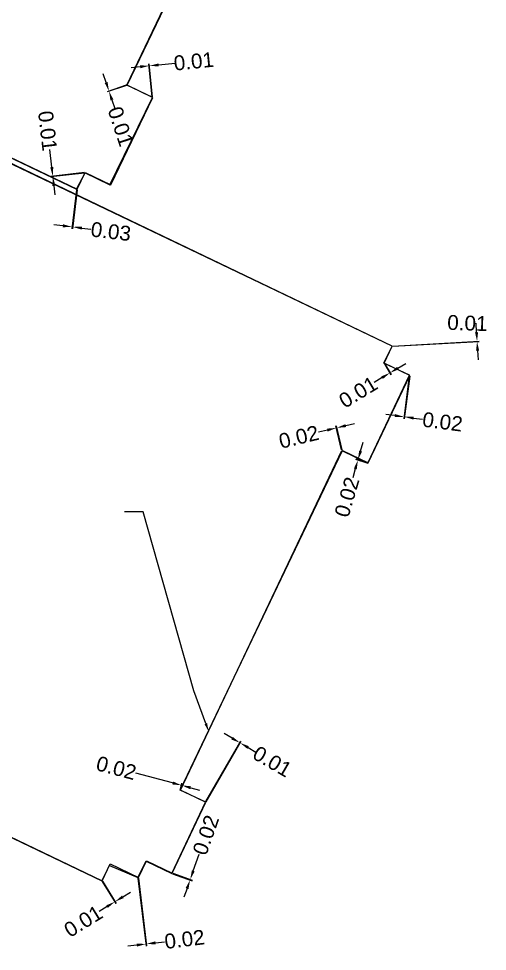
# Model space of a CAD drawing. Header units: metres. Extents: x 7511826.9 to 7511863.5, y 4693252.6 to 4693310.
# Drawn here: x 7511847.06 to 7511863.52, y 4693252.62 to 4693285.34 of the extents above; entities that cross this region are included whole.
import ezdxf
from ezdxf import colors
from ezdxf.entities.mleader import LeaderData, LeaderLine
from ezdxf.math import Vec2, Vec3

# ---------------------------------------------------------------- set-up
doc = ezdxf.new("R2010")
doc.units = ezdxf.units.M
for name, color, linetype, lineweight in [('kati 7 ekzekutim', 1, 'Continuous', 0), ('kati 7 ekzekutim pikat', 1, 'Continuous', 0), ('kati 7 projekt', 250, 'Continuous', 0)]:
    doc.layers.add(name, color=color, linetype=linetype, lineweight=lineweight)
doc.styles.get("Standard").update_dxf_attribs({"font": 'arial.ttf'})
doc.dimstyles.get("Standard").update_dxf_attribs({"dimtxt": 0.18, "dimasz": 0.18, "dimexe": 0.18, "dimexo": 0.0625, "dimgap": 0.09, "dimtad": 0, "dimtih": 1, "dimtoh": 1, "dimdec": 4, "dimzin": 0, "dimdsep": 46, "dimtxsty": 'Standard', "dimcen": 0.09, "dimadec": 0, "dimazin": 0, "dimtfac": 1, "dimtdec": 4, "dimtofl": 0, "dimtmove": 0, "dimatfit": 3, "dimfxl": 1, "dimtolj": 1, "dimtzin": 0, "dimarcsym": 0})

# ---------------------------------------------------------------- blocks, each defined once
blk = doc.blocks.new('*D61')
at = {"layer": 'Defpoints', "color": 0, "transparency": 16777216}
for p in [(7511851.644, 4693283.681), (7511851.755, 4693282.573, 643.937), (7511851.767, 4693282.574)]:
    blk.add_point(p, dxfattribs=at)
at = {"layer": 'kati 7 ekzekutim', "color": 0, "lineweight": -2, "transparency": 16777216}
for p, q in [((7511851.326, 4693283.649), (7511851.007, 4693283.617)), ((7511851.753, 4693282.598), (7511851.637, 4693283.753)), ((7511851.765, 4693282.599), (7511851.649, 4693283.754)), ((7511851.975, 4693283.714), (7511852.553, 4693283.772))]:
    blk.add_line(p, q, dxfattribs=at)
at = {"layer": 'kati 7 ekzekutim', "color": 0, "transparency": 16777216}
for points in [[(7511851.32, 4693283.702), (7511851.331, 4693283.596), (7511851.644, 4693283.681)], [(7511851.969, 4693283.767), (7511851.98, 4693283.661), (7511851.656, 4693283.682)]]:
    blk.add_solid(points, dxfattribs=at)
at = {"layer": 'kati 7 ekzekutim', "color": 0, "transparency": 16777216, "insert": (7511853.211, 4693283.838), "char_height": 0.52, "attachment_point": 5, "rotation": 5.718}
blk.add_mtext('\\A1;0.01', dxfattribs=at)
blk = doc.blocks.new('*D62')
at = {"layer": 'Defpoints', "color": 0, "transparency": 16777216}
for p in [(7511850.865, 4693283.006), (7511850.867, 4693283, 643.937), (7511850.232, 4693282.796)]:
    blk.add_point(p, dxfattribs=at)
at = {"layer": 'kati 7 ekzekutim', "color": 0, "lineweight": -2, "transparency": 16777216}
for p, q in [((7511850.132, 4693283.099), (7511850.031, 4693283.403)), ((7511850.841, 4693282.998), (7511850.164, 4693282.773)), ((7511850.843, 4693282.992), (7511850.166, 4693282.767)), ((7511850.335, 4693282.486), (7511850.436, 4693282.183))]:
    blk.add_line(p, q, dxfattribs=at)
at = {"layer": 'kati 7 ekzekutim', "color": 0, "transparency": 16777216}
for points in [[(7511850.182, 4693283.116), (7511850.081, 4693283.083), (7511850.232, 4693282.796)], [(7511850.386, 4693282.503), (7511850.284, 4693282.47), (7511850.234, 4693282.79)]]:
    blk.add_solid(points, dxfattribs=at)
at = {"layer": 'kati 7 ekzekutim', "color": 0, "transparency": 16777216, "insert": (7511850.644, 4693281.555), "char_height": 0.52, "attachment_point": 5, "rotation": 288.3556}
blk.add_mtext('\\A1;0.01', dxfattribs=at)
blk = doc.blocks.new('*D64')
at = {"layer": 'Defpoints', "color": 0, "transparency": 16777216}
for p in [(7511849.092, 4693279.355, 653.027), (7511849.118, 4693279.352), (7511848.934, 4693278.034)]:
    blk.add_point(p, dxfattribs=at)
at = {"layer": 'kati 7 ekzekutim', "color": 0, "lineweight": -2, "transparency": 16777216}
for p, q in [((7511849.089, 4693279.33), (7511848.925, 4693277.962)), ((7511849.115, 4693279.327), (7511848.951, 4693277.959)), ((7511848.616, 4693278.072), (7511848.298, 4693278.11)), ((7511849.277, 4693277.993), (7511849.595, 4693277.955))]:
    blk.add_line(p, q, dxfattribs=at)
at = {"layer": 'kati 7 ekzekutim', "color": 0, "transparency": 16777216}
for points in [[(7511848.622, 4693278.125), (7511848.61, 4693278.019), (7511848.934, 4693278.034)], [(7511849.284, 4693278.046), (7511849.271, 4693277.94), (7511848.96, 4693278.031)]]:
    blk.add_solid(points, dxfattribs=at)
at = {"layer": 'kati 7 ekzekutim', "color": 0, "transparency": 16777216, "insert": (7511850.301, 4693277.87), "char_height": 0.52, "attachment_point": 5, "rotation": 353.167}
blk.add_mtext('\\A1;0.03', dxfattribs=at)
blk = doc.blocks.new('*D65')
at = {"layer": 'Defpoints', "color": 0, "transparency": 16777216}
for p in [(7511849.398, 4693279.938), (7511849.4, 4693279.924, 643.937), (7511848.262, 4693279.793)]:
    blk.add_point(p, dxfattribs=at)
at = {"layer": 'kati 7 ekzekutim', "color": 0, "lineweight": -2, "transparency": 16777216}
for p, q in [((7511848.224, 4693280.125), (7511848.153, 4693280.743)), ((7511849.374, 4693279.935), (7511848.189, 4693279.799)), ((7511849.375, 4693279.921), (7511848.19, 4693279.785)), ((7511848.298, 4693279.475), (7511848.335, 4693279.157))]:
    blk.add_line(p, q, dxfattribs=at)
at = {"layer": 'kati 7 ekzekutim', "color": 0, "transparency": 16777216}
for points in [[(7511848.277, 4693280.132), (7511848.171, 4693280.119), (7511848.26, 4693279.808)], [(7511848.351, 4693279.481), (7511848.245, 4693279.469), (7511848.262, 4693279.793)]]:
    blk.add_solid(points, dxfattribs=at)
at = {"layer": 'kati 7 ekzekutim', "color": 0, "transparency": 16777216, "insert": (7511848.077, 4693281.4), "char_height": 0.52, "attachment_point": 5, "rotation": 276.5532}
blk.add_mtext('\\A1;0.01', dxfattribs=at)
blk = doc.blocks.new('*D66')
at = {"layer": 'Defpoints', "color": 0, "transparency": 16777216}
for p in [(7511863.154, 4693274.013), (7511860.173, 4693273.849), (7511860.173, 4693273.844)]:
    blk.add_point(p, dxfattribs=at)
at = {"layer": 'kati 7 ekzekutim', "color": 0, "lineweight": -2, "transparency": 16777216}
for p, q in [((7511863.136, 4693274.338), (7511863.118, 4693274.658)), ((7511860.198, 4693273.85), (7511863.226, 4693274.023)), ((7511860.198, 4693273.845), (7511863.226, 4693274.017)), ((7511863.173, 4693273.694), (7511863.191, 4693273.374))]:
    blk.add_line(p, q, dxfattribs=at)
at = {"layer": 'kati 7 ekzekutim', "color": 0, "transparency": 16777216}
for points in [[(7511863.189, 4693274.341), (7511863.083, 4693274.335), (7511863.154, 4693274.019)], [(7511863.226, 4693273.697), (7511863.119, 4693273.691), (7511863.154, 4693274.013)]]:
    blk.add_solid(points, dxfattribs=at)
at = {"layer": 'kati 7 ekzekutim', "color": 0, "transparency": 16777216, "insert": (7511862.815, 4693274.658), "char_height": 0.52, "attachment_point": 5, "rotation": 358}
blk.add_mtext('\\A1;0.01', dxfattribs=at)
blk = doc.blocks.new('*D67')
at = {"layer": 'Defpoints', "color": 0, "transparency": 16777216}
for p in [(7511859.886, 4693273.253), (7511859.893, 4693273.257), (7511860.101, 4693272.915)]:
    blk.add_point(p, dxfattribs=at)
at = {"layer": 'kati 7 ekzekutim', "color": 0, "lineweight": -2, "transparency": 16777216}
for p, q in [((7511859.899, 4693273.232), (7511860.131, 4693272.849)), ((7511859.906, 4693273.236), (7511860.138, 4693272.853)), ((7511860.374, 4693273.081), (7511860.648, 4693273.247)), ((7511859.82, 4693272.745), (7511859.546, 4693272.579))]:
    blk.add_line(p, q, dxfattribs=at)
at = {"layer": 'kati 7 ekzekutim', "color": 0, "transparency": 16777216}
for points in [[(7511860.346, 4693273.126), (7511860.402, 4693273.035), (7511860.101, 4693272.915)], [(7511859.792, 4693272.79), (7511859.848, 4693272.699), (7511860.094, 4693272.911)]]:
    blk.add_solid(points, dxfattribs=at)
at = {"layer": 'kati 7 ekzekutim', "color": 0, "transparency": 16777216, "insert": (7511858.981, 4693272.236), "char_height": 0.52, "attachment_point": 5, "rotation": 31.2423}
blk.add_mtext('\\A1;0.01', dxfattribs=at)
blk = doc.blocks.new('*D68')
at = {"layer": 'Defpoints', "color": 0, "transparency": 16777216}
for p in [(7511860.778, 4693272.828, 653.137), (7511860.795, 4693272.826), (7511860.588, 4693271.372)]:
    blk.add_point(p, dxfattribs=at)
at = {"layer": 'kati 7 ekzekutim', "color": 0, "lineweight": -2, "transparency": 16777216}
for p, q in [((7511860.775, 4693272.803), (7511860.579, 4693271.301)), ((7511860.792, 4693272.801), (7511860.596, 4693271.298)), ((7511860.271, 4693271.413), (7511859.954, 4693271.455)), ((7511860.923, 4693271.328), (7511861.24, 4693271.287))]:
    blk.add_line(p, q, dxfattribs=at)
at = {"layer": 'kati 7 ekzekutim', "color": 0, "transparency": 16777216}
for points in [[(7511860.278, 4693271.466), (7511860.264, 4693271.36), (7511860.588, 4693271.372)], [(7511860.929, 4693271.381), (7511860.916, 4693271.275), (7511860.605, 4693271.37)]]:
    blk.add_solid(points, dxfattribs=at)
at = {"layer": 'kati 7 ekzekutim', "color": 0, "transparency": 16777216, "insert": (7511861.943, 4693271.195), "char_height": 0.52, "attachment_point": 5, "rotation": 352.5714}
blk.add_mtext('\\A1;0.02', dxfattribs=at)
blk = doc.blocks.new('*D69')
at = {"layer": 'Defpoints', "color": 0, "transparency": 16777216}
for p in [(7511858.233, 4693270.986), (7511858.402, 4693270.184), (7511858.426, 4693270.19)]:
    blk.add_point(p, dxfattribs=at)
at = {"layer": 'kati 7 ekzekutim', "color": 0, "lineweight": -2, "transparency": 16777216}
for p, q in [((7511858.396, 4693270.208), (7511858.192, 4693271.051)), ((7511858.42, 4693270.214), (7511858.216, 4693271.056)), ((7511858.544, 4693271.062), (7511858.855, 4693271.137)), ((7511857.898, 4693270.905), (7511857.587, 4693270.83))]:
    blk.add_line(p, q, dxfattribs=at)
at = {"layer": 'kati 7 ekzekutim', "color": 0, "transparency": 16777216}
for points in [[(7511858.531, 4693271.114), (7511858.557, 4693271.01), (7511858.233, 4693270.986)], [(7511857.885, 4693270.957), (7511857.91, 4693270.853), (7511858.209, 4693270.981)]]:
    blk.add_solid(points, dxfattribs=at)
at = {"layer": 'kati 7 ekzekutim', "color": 0, "transparency": 16777216, "insert": (7511856.898, 4693270.663), "char_height": 0.52, "attachment_point": 5, "rotation": 13.6264}
blk.add_mtext('\\A1;0.02', dxfattribs=at)
blk = doc.blocks.new('*D70')
at = {"layer": 'Defpoints', "color": 0, "transparency": 16777216}
for p in [(7511858.974, 4693269.863), (7511859.324, 4693269.744, 653.152), (7511859.328, 4693269.758)]:
    blk.add_point(p, dxfattribs=at)
at = {"layer": 'kati 7 ekzekutim', "color": 0, "lineweight": -2, "transparency": 16777216}
for p, q in [((7511859.065, 4693270.17), (7511859.156, 4693270.477)), ((7511859.3, 4693269.751), (7511858.901, 4693269.869)), ((7511859.304, 4693269.766), (7511858.905, 4693269.884)), ((7511858.879, 4693269.542), (7511858.788, 4693269.235))]:
    blk.add_line(p, q, dxfattribs=at)
at = {"layer": 'kati 7 ekzekutim', "color": 0, "transparency": 16777216}
for points in [[(7511859.014, 4693270.185), (7511859.116, 4693270.155), (7511858.974, 4693269.863)], [(7511858.828, 4693269.557), (7511858.93, 4693269.527), (7511858.97, 4693269.849)]]:
    blk.add_solid(points, dxfattribs=at)
at = {"layer": 'kati 7 ekzekutim', "color": 0, "transparency": 16777216, "insert": (7511858.587, 4693268.556), "char_height": 0.52, "attachment_point": 5, "rotation": 73.516}
blk.add_mtext('\\A1;0.02', dxfattribs=at)
blk = doc.blocks.new('*D71')
at = {"layer": 'Defpoints', "color": 0, "transparency": 16777216}
for p in [(7511854.839, 4693259.933), (7511853.625, 4693257.855), (7511853.634, 4693257.85)]:
    blk.add_point(p, dxfattribs=at)
at = {"layer": 'kati 7 ekzekutim', "color": 0, "lineweight": -2, "transparency": 16777216}
for p, q in [((7511854.554, 4693260.098), (7511854.277, 4693260.258)), ((7511853.638, 4693257.877), (7511854.867, 4693260)), ((7511853.646, 4693257.872), (7511854.875, 4693259.995)), ((7511855.116, 4693259.772), (7511855.393, 4693259.612))]:
    blk.add_line(p, q, dxfattribs=at)
at = {"layer": 'kati 7 ekzekutim', "color": 0, "transparency": 16777216}
for points in [[(7511854.58, 4693260.144), (7511854.527, 4693260.052), (7511854.831, 4693259.938)], [(7511855.143, 4693259.818), (7511855.089, 4693259.726), (7511854.839, 4693259.933)]]:
    blk.add_solid(points, dxfattribs=at)
at = {"layer": 'kati 7 ekzekutim', "color": 0, "transparency": 16777216, "insert": (7511855.965, 4693259.281), "char_height": 0.52, "attachment_point": 5, "rotation": 329.9362}
blk.add_mtext('\\A1;0.01', dxfattribs=at)
blk = doc.blocks.new('*D72')
at = {"layer": 'Defpoints', "color": 0, "transparency": 16777216}
for p in [(7511852.792, 4693258.443), (7511852.732, 4693258.281), (7511852.748, 4693258.277)]:
    blk.add_point(p, dxfattribs=at)
at = {"layer": 'kati 7 ekzekutim', "color": 0, "lineweight": -2, "transparency": 16777216}
for p, q in [((7511852.466, 4693258.529), (7511851.174, 4693258.872)), ((7511852.738, 4693258.306), (7511852.794, 4693258.517)), ((7511852.754, 4693258.301), (7511852.81, 4693258.512)), ((7511853.101, 4693258.361), (7511853.411, 4693258.279))]:
    blk.add_line(p, q, dxfattribs=at)
at = {"layer": 'kati 7 ekzekutim', "color": 0, "transparency": 16777216}
for points in [[(7511852.48, 4693258.581), (7511852.453, 4693258.478), (7511852.776, 4693258.447)], [(7511853.115, 4693258.412), (7511853.088, 4693258.309), (7511852.792, 4693258.443)]]:
    blk.add_solid(points, dxfattribs=at)
at = {"layer": 'kati 7 ekzekutim', "color": 0, "transparency": 16777216, "insert": (7511850.489, 4693259.054), "char_height": 0.52, "attachment_point": 5, "rotation": 345.1468}
blk.add_mtext('\\A1;0.02', dxfattribs=at)
blk = doc.blocks.new('*D73')
at = {"layer": 'Defpoints', "color": 0, "transparency": 16777216}
for p in [(7511852.441, 4693255.351, 653.155), (7511852.447, 4693255.369), (7511853.085, 4693255.144)]:
    blk.add_point(p, dxfattribs=at)
at = {"layer": 'kati 7 ekzekutim', "color": 0, "lineweight": -2, "transparency": 16777216}
for p, q in [((7511853.192, 4693255.446), (7511853.399, 4693256.033)), ((7511852.471, 4693255.361), (7511853.153, 4693255.12)), ((7511852.465, 4693255.343), (7511853.147, 4693255.102)), ((7511852.973, 4693254.824), (7511852.866, 4693254.523))]:
    blk.add_line(p, q, dxfattribs=at)
at = {"layer": 'kati 7 ekzekutim', "color": 0, "transparency": 16777216}
for points in [[(7511853.142, 4693255.464), (7511853.242, 4693255.428), (7511853.085, 4693255.144)], [(7511852.922, 4693254.842), (7511853.023, 4693254.807), (7511853.079, 4693255.126)]]:
    blk.add_solid(points, dxfattribs=at)
at = {"layer": 'kati 7 ekzekutim', "color": 0, "transparency": 16777216, "insert": (7511853.634, 4693256.701), "char_height": 0.52, "attachment_point": 5, "rotation": 70.5867}
blk.add_mtext('\\A1;0.02', dxfattribs=at)
blk = doc.blocks.new('*D75')
at = {"layer": 'Defpoints', "color": 0, "transparency": 16777216}
for p in [(7511851.248, 4693255.212, 653.058), (7511851.265, 4693255.214), (7511851.546, 4693252.883)]:
    blk.add_point(p, dxfattribs=at)
at = {"layer": 'kati 7 ekzekutim', "color": 0, "lineweight": -2, "transparency": 16777216}
for p, q in [((7511851.251, 4693255.187), (7511851.538, 4693252.809)), ((7511851.268, 4693255.189), (7511851.554, 4693252.811)), ((7511851.211, 4693252.842), (7511850.894, 4693252.804)), ((7511851.864, 4693252.921), (7511852.181, 4693252.959))]:
    blk.add_line(p, q, dxfattribs=at)
at = {"layer": 'kati 7 ekzekutim', "color": 0, "transparency": 16777216}
for points in [[(7511851.205, 4693252.895), (7511851.218, 4693252.79), (7511851.529, 4693252.881)], [(7511851.857, 4693252.974), (7511851.87, 4693252.868), (7511851.546, 4693252.883)]]:
    blk.add_solid(points, dxfattribs=at)
at = {"layer": 'kati 7 ekzekutim', "color": 0, "transparency": 16777216, "insert": (7511852.885, 4693253.044), "char_height": 0.52, "attachment_point": 5, "rotation": 6.8754}
blk.add_mtext('\\A1;0.02', dxfattribs=at)
blk = doc.blocks.new('*D77')
at = {"layer": 'Defpoints', "color": 0, "transparency": 16777216}
for p in [(7511849.982, 4693255.096), (7511849.992, 4693255.102), (7511850.446, 4693254.366)]:
    blk.add_point(p, dxfattribs=at)
at = {"layer": 'kati 7 ekzekutim', "color": 0, "lineweight": -2, "transparency": 16777216}
for p, q in [((7511849.995, 4693255.075), (7511850.474, 4693254.299)), ((7511850.005, 4693255.081), (7511850.484, 4693254.305)), ((7511850.718, 4693254.534), (7511850.991, 4693254.703)), ((7511850.164, 4693254.192), (7511849.892, 4693254.024))]:
    blk.add_line(p, q, dxfattribs=at)
at = {"layer": 'kati 7 ekzekutim', "color": 0, "transparency": 16777216}
for points in [[(7511850.69, 4693254.58), (7511850.746, 4693254.489), (7511850.446, 4693254.366)], [(7511850.136, 4693254.238), (7511850.192, 4693254.147), (7511850.436, 4693254.36)]]:
    blk.add_solid(points, dxfattribs=at)
at = {"layer": 'kati 7 ekzekutim', "color": 0, "transparency": 16777216, "insert": (7511849.329, 4693253.677), "char_height": 0.52, "attachment_point": 5, "rotation": 31.6841}
blk.add_mtext('\\A1;0.01', dxfattribs=at)

msp = doc.modelspace()

# ---------------------------------------------------------------- linework, layer by layer
at = {"layer": 'kati 7 ekzekutim', "elevation": 643.937, "flags": 128}
for points in [[(7511849.092, 4693279.355), (7511849.4, 4693279.924), (7511850.267, 4693279.508), (7511851.755, 4693282.573), (7511850.867, 4693283), (7511856.592, 4693294.906)], [(7511829.256, 4693288.844), (7511849.092, 4693279.355)]]:
    msp.add_lwpolyline(points, dxfattribs=at)
at = {"layer": 'kati 7 ekzekutim', "flags": 128}
msp.add_lwpolyline([(7511844.33, 4693257.795), (7511849.982, 4693255.096), (7511850.256, 4693255.637), (7511851.248, 4693255.212), (7511851.543, 4693255.781), (7511852.441, 4693255.351), (7511853.625, 4693257.855), (7511852.748, 4693258.277), (7511858.402, 4693270.184), (7511859.324, 4693269.744), (7511860.778, 4693272.828), (7511859.886, 4693273.253), (7511860.173, 4693273.849), (7511840.357, 4693283.34)], dxfattribs=at)
at = {"layer": 'kati 7 projekt', "flags": 128}
for points in [[(7511829.27, 4693288.843), (7511849.118, 4693279.352), (7511849.398, 4693279.938), (7511850.301, 4693279.507), (7511851.767, 4693282.574), (7511850.865, 4693283.006), (7511856.56, 4693294.914)], [(7511844.354, 4693257.798), (7511849.992, 4693255.102), (7511850.272, 4693255.689), (7511851.265, 4693255.214), (7511851.545, 4693255.8), (7511852.447, 4693255.369), (7511853.634, 4693257.85), (7511852.732, 4693258.281), (7511858.426, 4693270.19), (7511859.328, 4693269.758), (7511860.795, 4693272.826), (7511859.893, 4693273.257), (7511860.173, 4693273.844), (7511840.326, 4693283.335)]]:
    msp.add_lwpolyline(points, dxfattribs=at)

# ---------------------------------------------------------------- dimensions: what is measured, and where the dimension line sits
at = {"layer": 'kati 7 ekzekutim', "color": 5}
for base, p1, p2, angle, picture, middle in [((7511851.644, 4693283.681), (7511851.767, 4693282.574), (7511851.755, 4693282.573, 643.937), 185.718, '*D61', (7511853.211, 4693283.838)), ((7511850.232, 4693282.796), (7511850.867, 4693283, 643.937), (7511850.865, 4693283.006), 108.3556, '*D62', (7511850.644, 4693281.555)), ((7511848.262, 4693279.793), (7511849.398, 4693279.938), (7511849.4, 4693279.924, 643.937), 276.5532, '*D65', (7511848.077, 4693281.4)), ((7511848.934, 4693278.034), (7511849.118, 4693279.352), (7511849.092, 4693279.355, 653.027), 173.167, '*D64', (7511850.301, 4693277.87)), ((7511860.101, 4693272.915), (7511859.886, 4693273.253), (7511859.893, 4693273.257), 31.2423, '*D67', (7511858.981, 4693272.236)), ((7511860.588, 4693271.372), (7511860.795, 4693272.826), (7511860.778, 4693272.828, 653.137), 172.5714, '*D68', (7511861.943, 4693271.195)), ((7511858.233, 4693270.986), (7511858.402, 4693270.184), (7511858.426, 4693270.19), 13.6264, '*D69', (7511856.898, 4693270.663)), ((7511858.974, 4693269.8633), (7511859.324, 4693269.744, 653.152), (7511859.3283, 4693269.7584), 73.516, '*D70', (7511858.587, 4693268.5556)), ((7511854.839, 4693259.933), (7511853.625, 4693257.855), (7511853.634, 4693257.85), 329.9362, '*D71', (7511855.965, 4693259.281)), ((7511852.792, 4693258.443), (7511852.732, 4693258.281), (7511852.748, 4693258.277), 345.1468, '*D72', (7511850.489, 4693259.054)), ((7511853.085, 4693255.144), (7511852.441, 4693255.351, 653.155), (7511852.447, 4693255.369), 70.5867, '*D73', (7511853.634, 4693256.701)), ((7511850.446, 4693254.366), (7511849.982, 4693255.096), (7511849.992, 4693255.102), 31.6841, '*D77', (7511849.329, 4693253.677)), ((7511851.546, 4693252.883), (7511851.248, 4693255.212, 653.058), (7511851.265, 4693255.214), 6.8754, '*D75', (7511852.885, 4693253.044))]:
    dim = msp.add_linear_dim(base=base, p1=p1, p2=p2, angle=angle, dimstyle='Standard', override={"dimscale": 0.4, "dimtxt": 1.3, "dimasz": 0.8, "dimtih": 0, "dimtoh": 0, "dimdec": 2, "dimcen": 0, "dimtdec": 2}, dxfattribs=at)
    dim.commit()
    dim.dimension.update_dxf_attribs({"geometry": picture, "text_midpoint": middle, "dimtype": 161})
dim = msp.add_linear_dim(base=(7511863.1544, 4693274.0134), p1=(7511860.173, 4693273.849), p2=(7511860.1733, 4693273.8436), angle=273.2602, dimstyle='Standard', override={"dimscale": 0.4, "dimtxt": 1.3, "dimasz": 0.8, "dimtih": 0, "dimtoh": 0, "dimdec": 2, "dimcen": 0, "dimtdec": 2}, dxfattribs=at)
dim.commit()
dim.dimension.update_dxf_attribs({"geometry": '*D66', "text_midpoint": (7511862.8149, 4693274.6578), "dimtype": 161, "text_rotation": 358})

# ---------------------------------------------------------------- leaders
at = {"layer": 'kati 7 ekzekutim pikat'}
ml = msp.add_multileader_mtext('Standard', dxfattribs=at)
ml.set_content('', color=256)
ml.set_leader_properties()
ml.build(insert=Vec2(0, 0))
ml.multileader.update_dxf_attribs({"text_left_attachment_type": 6, "text_right_attachment_type": 6, "dogleg_length": 0.36, "arrow_head_size": 0.3})
ctx = ml.context
ctx.base_point, ctx.char_height, ctx.arrow_head_size, ctx.landing_gap_size, ctx.plane_origin = Vec3(7511841.903, 4693268.035), 0.8, 0.3, 0.3, Vec3(7511853.657, 4693259.164)
ctx.left_attachment, ctx.right_attachment, ctx.text_align_type = 6, 6, 2
notes = []
notes.append((ctx, [(0, (1, 1, 0), (7511851.432, 4693268.035), (-1, 0), 0.36, [(0, [(7511853.734, 4693260.331), (7511853.207, 4693261.761)], 0, [])])]))
ctx.mtext.insert, ctx.mtext.alignment, ctx.mtext.flow_direction = Vec3(7511850.772, 4693268.995), 3, 5
for ctx, leaders in notes:
    for number, flags, end, landing, length, lines in leaders:
        leader = LeaderData()
        leader.index, (leader.has_last_leader_line, leader.has_dogleg_vector, leader.attachment_direction) = number, flags
        leader.last_leader_point, leader.dogleg_vector, leader.dogleg_length = Vec3(end), Vec3(landing), length
        for number, points, colour, breaks in lines:
            line = LeaderLine()
            line.index, line.vertices, line.color, line.breaks = number, Vec3.list(points), colors.encode_raw_color(colour), breaks
            leader.lines.append(line)
        ctx.leaders.append(leader)

doc.saveas('drawing.dxf')
